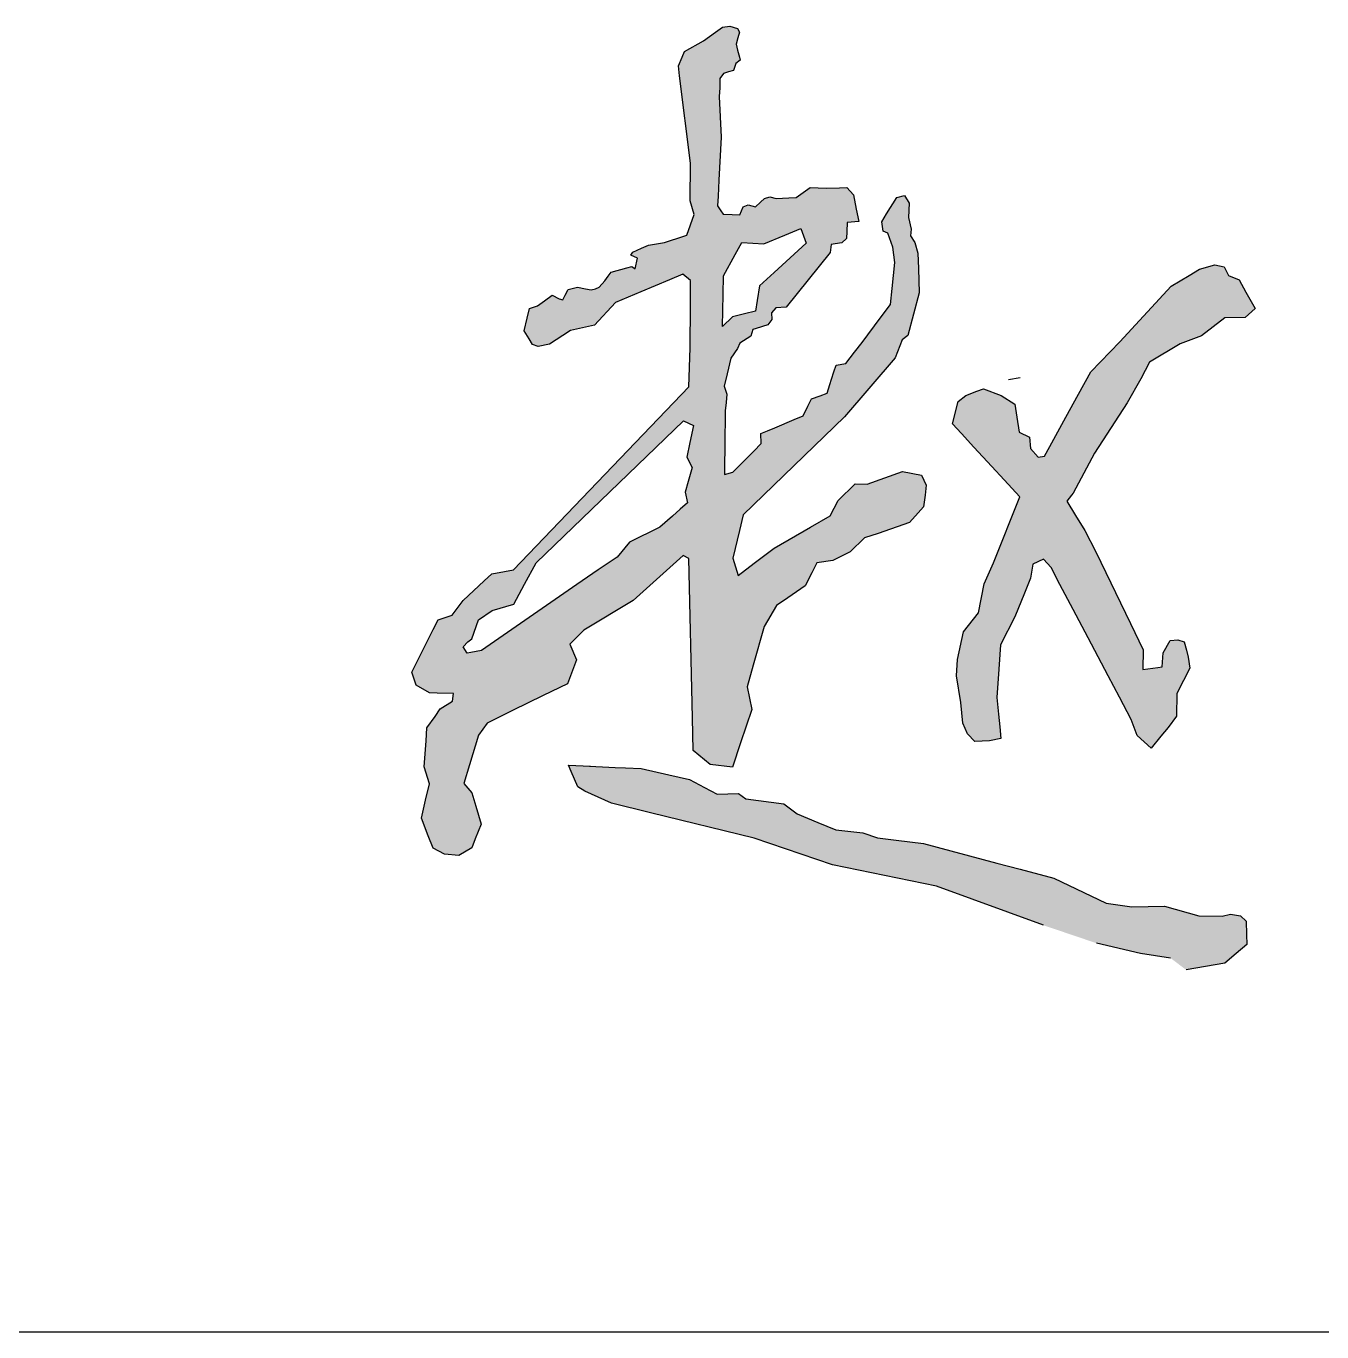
# Model space of a CAD drawing. Header units: inches. Extents: x -1293886 to -986005, y -15154 to 203628.
# Drawn here: x -1215031 to -1214460, y 88627 to 89203 of the extents above; entities that cross this region are included whole.
import ezdxf

# ---------------------------------------------------------------- set-up
doc = ezdxf.new("R2010")
doc.units = ezdxf.units.IN
doc.header["$LTSCALE"] = 100
doc.header["$MEASUREMENT"] = 0
doc.layers.get('0').update_dxf_attribs({"color": 252})
doc.layers.add('TK', color=142, linetype='Continuous')

# ---------------------------------------------------------------- blocks, each defined once
blk = doc.blocks.new('A$C05385F37')
at = {"layer": 'TK'}
blk.add_line((-8000, -29800), (-1000, -29800), dxfattribs=at)

msp = doc.modelspace()

# ---------------------------------------------------------------- hatches: boundary and pattern name
h = msp.add_hatch(color=1)
h.dxf.hatch_style = 1
h.paths.add_polyline_path([(-1214330.74, 88829.83), (-1214330.98, 88834.38), (-1214326.27, 88837.85), (-1214320.72, 88838.54), (-1214318.77, 88837.3), (-1214318.91, 88831.47), (-1214319.08, 88824.57), (-1214317.8, 88817.2), (-1214316.64, 88810.48), (-1214317.39, 88803.89), (-1214318.08, 88797.79), (-1214320.3, 88795.29), (-1214321.69, 88800.56), (-1214324.74, 88804.72), (-1214327.68, 88808.72), (-1214328.62, 88815.25), (-1214329.81, 88823.42)], flags=16)
h.paths.add_polyline_path([(-1214367.88, 88857.56), (-1214370.87, 88860.86), (-1214364.58, 88869.66), (-1214358.13, 88875.01), (-1214352.78, 88876.58), (-1214349.16, 88870.76), (-1214346.96, 88861.64), (-1214349.95, 88858.34), (-1214356.55, 88855.51), (-1214363.01, 88854.25)], flags=16)
h.paths.add_polyline_path([(-1214263.52, 88965.35), (-1214259.48, 88973.14), (-1214251.44, 88984.61), (-1214247.54, 88997.7), (-1214239.5, 89007.56), (-1214231.46, 89029.37), (-1214224.14, 89049.23), (-1214225.03, 89057.37), (-1214226.14, 89067.47), (-1214227.1, 89076.21), (-1214222.74, 89083.3), (-1214216.08, 89087.43), (-1214205.74, 89085.6), (-1214200.69, 89081.47), (-1214197.25, 89075.5), (-1214199.31, 89066.55), (-1214203.68, 89062.65), (-1214202.53, 89055.76), (-1214206.2, 89045.43), (-1214209.29, 89036.75), (-1214212.63, 89026.61), (-1214248.87, 88949.38), (-1214257.14, 88947.06), (-1214260.4, 88948.47), (-1214263.94, 88950.01), (-1214264.66, 88955), (-1214265.1, 88958.04), (-1214265.52, 88960.95)])
h.paths.add_polyline_path([(-1214344.81, 88894.65), (-1214344.02, 88892.4), (-1214342.3, 88887.52), (-1214340.96, 88883.73), (-1214335.41, 88875.06), (-1214335.81, 88869.5), (-1214333.55, 88865), (-1214332.57, 88863.04), (-1214327.46, 88862.88), (-1214324.96, 88862.8), (-1214323.88, 88865.39), (-1214324.41, 88867.78), (-1214325.18, 88871.21), (-1214327.2, 88874.53), (-1214330.07, 88884.26), (-1214329.01, 88891.18), (-1214328.35, 88895.47), (-1214326.34, 88899.71), (-1214324.87, 88902.81), (-1214328.74, 88906.63), (-1214340.2, 88905.3), (-1214346.57, 88904.56), (-1214352.83, 88903.83), (-1214355.15, 88898.62), (-1214349.32, 88898.22), (-1214346.6, 88898.04)], flags=16)
h.paths.add_polyline_path([(-1214379.56, 89015.48), (-1214377.06, 89013.62), (-1214369.91, 89015.78), (-1214362.75, 89013.4), (-1214360.15, 89008.2), (-1214361.89, 88999.98), (-1214363.55, 88992.06), (-1214366.87, 88987.42), (-1214366.65, 88981.79), (-1214366.49, 88977.47), (-1214366.4, 88975.03), (-1214355.39, 88989.15), (-1214348.24, 88990.45), (-1214343.47, 88991.96), (-1214337.62, 89000.63), (-1214328.74, 89007.77), (-1214324.62, 89021.85), (-1214318.77, 89032.02), (-1214309.88, 89036.79), (-1214302.3, 89035.06), (-1214297.1, 89030.29), (-1214299.48, 89022.93), (-1214302.52, 89014.7), (-1214305.52, 89006.55), (-1214319.64, 88988.72), (-1214341.56, 88966.14), (-1214340.61, 88963.28), (-1214289.03, 88978.93), (-1214284.64, 88976.83), (-1214282.35, 88972.83), (-1214280.14, 88968.96), (-1214285.02, 88964.62), (-1214290.14, 88960.06), (-1214359.61, 88915.02), (-1214357.49, 88912.27), (-1214352.2, 88911.64), (-1214348.38, 88911.18), (-1214345.63, 88918.62), (-1214338.64, 88919.47), (-1214330.14, 88920.5), (-1214324.74, 88921.15), (-1214321.28, 88918.83), (-1214316.5, 88915.63), (-1214311.75, 88914.6), (-1214308.11, 88913.81), (-1214304.76, 88918.2), (-1214302.78, 88920.79), (-1214300.52, 88922.86), (-1214293.05, 88929.69), (-1214285.06, 88933.23), (-1214280.52, 88935.24), (-1214276.17, 88935.34), (-1214273.84, 88931.96), (-1214274.9, 88923.28), (-1214275.42, 88918.98), (-1214275.89, 88915.18), (-1214287.55, 88911.99), (-1214292.61, 88910.61), (-1214295.53, 88906.59), (-1214296.65, 88905.06), (-1214299.84, 88900.66), (-1214304.22, 88899.79), (-1214308.92, 88896.27), (-1214308.21, 88888.06), (-1214303.05, 88866.94), (-1214297.88, 88864.12), (-1214293.92, 88861.96), (-1214286.37, 88860.84), (-1214277.77, 88860.52), (-1214270.29, 88863.02), (-1214261.89, 88865.82), (-1214256.04, 88867.77), (-1214254.68, 88871.96), (-1214254.68, 88879.99), (-1214254.68, 88885.27), (-1214251.7, 88888.02), (-1214241.83, 88887.79), (-1214233.11, 88887.59), (-1214228.75, 88887.79), (-1214225.3, 88884.81), (-1214219.34, 88883.66), (-1214216.81, 88888.48), (-1214215.27, 88891.42), (-1214206.94, 88892.61), (-1214203.73, 88889.62), (-1214206.26, 88885.04), (-1214208.35, 88881.23), (-1214209.88, 88878.46), (-1214207.17, 88876.09), (-1214204.8, 88875.19), (-1214198.79, 88885.21), (-1214169, 88922.11), (-1214168.64, 88926.74), (-1214170.78, 88929.77), (-1214171.44, 88930.7), (-1214175.96, 88928.52), (-1214238.52, 88898.45), (-1214245.69, 88899.83), (-1214246.41, 88904.1), (-1214248.73, 88906.24), (-1214248.9, 88910.7), (-1214246.76, 88916.4), (-1214244.92, 88921.33), (-1214240.34, 88926.21), (-1214227.58, 88939.41), (-1214181.47, 88963.67), (-1214177.84, 88965.58), (-1214176.14, 88979.81), (-1214180.39, 88987.07), (-1214183.7, 88992.74), (-1214187.65, 89016.02), (-1214186.44, 89019.81), (-1214184.58, 89025.64), (-1214190.06, 89029.11), (-1214194.89, 89029.11), (-1214196.78, 89032.55), (-1214190.32, 89039.02), (-1214189.36, 89047.42), (-1214185.16, 89059.26), (-1214176.37, 89061.36), (-1214170.83, 89056.59), (-1214165.7, 89052.18), (-1214171.02, 89017.25), (-1214169.11, 89007.7), (-1214166.81, 88996.24), (-1214165.09, 88988.61), (-1214163.2, 88980.19), (-1214154.77, 88981.16), (-1214146.94, 88988.22), (-1214121.63, 89006.03), (-1214113.22, 89005.31), (-1214109.61, 89001.47), (-1214108.65, 88992.1), (-1214108.25, 88988.19), (-1214118.02, 88983.94), (-1214119.22, 88975.77), (-1214153.83, 88958.5), (-1214167.05, 88958.95), (-1214173.13, 88959.15), (-1214180.41, 88955.39), (-1214222.4, 88927.78), (-1214223.43, 88921.32), (-1214219.68, 88922.09), (-1214156.52, 88950.68), (-1214150.83, 88949), (-1214146.81, 88945.76), (-1214146.42, 88941.88), (-1214145.26, 88936.45), (-1214146.17, 88931.54), (-1214188.01, 88869.94), (-1214186.5, 88867.73), (-1214184.81, 88865.26), (-1214107.34, 88841.56), (-1214083.93, 88834.4), (-1214071.25, 88833.62), (-1214058.51, 88832.84), (-1214037.89, 88825.23), (-1213973.03, 88813.82), (-1213966.34, 88812.65), (-1213962.22, 88809.02), (-1213959.88, 88806.96), (-1213951.82, 88809.42), (-1213945.28, 88811.42), (-1213939.41, 88809.22), (-1213935.21, 88805.03), (-1213927.76, 88798.01), (-1213927.51, 88792.48), (-1213927.36, 88789.3), (-1213932.54, 88784.43), (-1213940.34, 88780.91), (-1213949.65, 88784.43), (-1213957.15, 88787.27), (-1213974.66, 88793.89), (-1213987.4, 88793.99), (-1213999.73, 88797.51), (-1214009.14, 88800.19), (-1214021.37, 88803.69), (-1214028.91, 88805.84), (-1214037.82, 88808.38), (-1214074.72, 88814.61), (-1214099.38, 88822.66), (-1214159.27, 88838.75), (-1214204.06, 88853.59), (-1214212.37, 88848.31), (-1214233.26, 88824.16), (-1214240.07, 88816.29), (-1214246.44, 88808.93), (-1214252.87, 88801.5), (-1214258.7, 88794.75), (-1214264.46, 88797.26), (-1214269.91, 88799.63), (-1214271.25, 88804.8), (-1214272.74, 88810.54), (-1214274.24, 88816.33), (-1214275.7, 88822), (-1214276.29, 88827.18), (-1214272.26, 88830.45), (-1214265.21, 88831.21), (-1214264.71, 88826.18), (-1214264.11, 88820.15), (-1214263.53, 88814.42), (-1214257.16, 88815.36), (-1214249.86, 88819.14), (-1214248.35, 88826.43), (-1214241.81, 88832.72), (-1214230.56, 88843.53), (-1214221.68, 88858.37), (-1214223.44, 88865.16), (-1214227.22, 88866.41), (-1214233.1, 88868.38), (-1214238.54, 88865.41), (-1214247.6, 88860.46), (-1214263.66, 88847.83), (-1214278.3, 88845.66), (-1214287.66, 88844.27), (-1214295.31, 88845.26), (-1214299.94, 88845.86), (-1214302.61, 88846.21), (-1214302.63, 88840.12), (-1214302.67, 88829.44), (-1214303.42, 88783.58), (-1214304.16, 88775.27), (-1214309.17, 88772.1), (-1214313.45, 88768.55), (-1214322.98, 88767.21), (-1214331.41, 88788.14), (-1214333.87, 88801.82), (-1214338.33, 88816.1), (-1214342.63, 88824.86), (-1214352.01, 88821.79), (-1214362, 88816.26), (-1214398.91, 88791.51), (-1214406.69, 88790.05), (-1214417.87, 88787.95), (-1214423.97, 88786.81), (-1214423.47, 88795.39), (-1214423.96, 88807.79), (-1214419.1, 88816.05), (-1214409.13, 88816.29), (-1214404.51, 88816.4), (-1214403.05, 88810.95), (-1214398.18, 88809.25), (-1214391.62, 88815.08), (-1214345.42, 88843.27), (-1214346.39, 88846.67), (-1214352.47, 88845.21), (-1214378, 88836.22), (-1214385.78, 88838.16), (-1214390.16, 88842.78), (-1214392.41, 88845.16), (-1214392.59, 88849.58), (-1214389.67, 88852.74), (-1214388.61, 88868.07), (-1214384.4, 88870.47), (-1214379.89, 88874.22), (-1214375.83, 88879.78), (-1214373.43, 88889.09), (-1214355.15, 88898.62), (-1214364.72, 88898.11), (-1214377.07, 88897.45), (-1214379.52, 88897.32), (-1214384.98, 88891.98), (-1214396.44, 88880.77), (-1214404.7, 88878.93), (-1214416.69, 88867.74), (-1214437.75, 88854.69), (-1214440.9, 88852.74), (-1214443.61, 88858.69), (-1214447.9, 88868.1), (-1214442.55, 88872.81), (-1214440.5, 88874.61), (-1214430.29, 88878.13), (-1214325.27, 88951.65), (-1214435.33, 88910.74), (-1214441.2, 88913.56), (-1214443.32, 88918.73), (-1214442.14, 88923.42), (-1214438.15, 88926.71), (-1214432.67, 88931.22), (-1214417, 88938.69), (-1214374.71, 88955.83), (-1214373.53, 88959.59), (-1214379.41, 88959.12), (-1214382.66, 88958.86), (-1214386.06, 88966.27), (-1214390.84, 88976.66), (-1214389.78, 88993.2), (-1214389.09, 89003.96), (-1214388.62, 89011.39), (-1214387.46, 89015.48)])
h.paths.add_polyline_path([(-1214424.99, 89045.8), (-1214417.92, 89052.52), (-1214398.34, 89060.65), (-1214380.02, 89063.45), (-1214365.91, 89067.54), (-1214334.75, 89067.52), (-1214313.13, 89071.08), (-1214301.74, 89072.95), (-1214289.47, 89067.52), (-1214288.96, 89061.16), (-1214291.76, 89053.79), (-1214294.11, 89047.61), (-1214315.67, 89046.16), (-1214327.42, 89045.38), (-1214339.83, 89047.94), (-1214351.79, 89046.16), (-1214366.93, 89043.91), (-1214384.19, 89037.8), (-1214406.48, 89035.23), (-1214418.94, 89036.51), (-1214422.25, 89041.59)])
h.paths.add_polyline_path([(-1214326.6, 89152.77), (-1214323.46, 89158.06), (-1214323.4, 89158.07), (-1214307.49, 89159.21), (-1214293.55, 89136.13), (-1214292.96, 89122.06), (-1214292.76, 89117.21), (-1214294.43, 89115.31), (-1214295.46, 89110.33), (-1214297.51, 89102.7), (-1214302.94, 89098.6), (-1214309.1, 89089.65), (-1214325.09, 89078.66), (-1214339.18, 89074.41), (-1214365.91, 89067.54), (-1214372.15, 89068.55), (-1214373.6, 89072.32), (-1214369.1, 89073.04), (-1214361.83, 89074.22), (-1214353.29, 89080.73), (-1214348.11, 89084.68), (-1214336.9, 89088.7), (-1214330.23, 89094.35), (-1214322.4, 89103.34), (-1214316.19, 89110.47), (-1214315.15, 89123.2), (-1214316.89, 89127.4), (-1214323.56, 89132.91), (-1214328.14, 89136.69), (-1214330.38, 89142.91), (-1214329.36, 89148.13)])
h.paths.add_polyline_path([(-1214791.89, 88877.12), (-1214785.28, 88876.76), (-1214771.24, 88876.08), (-1214766.68, 88875.85), (-1214759.83, 88875.52), (-1214747.58, 88872.75), (-1214738.46, 88870.69), (-1214731.77, 88867.21), (-1214726.26, 88864.34), (-1214716.79, 88864.5), (-1214713.61, 88862.26), (-1214696.86, 88860.02), (-1214690.9, 88855.61), (-1214681.88, 88851.82), (-1214673.96, 88848.5), (-1214662, 88847.25), (-1214655.46, 88845.03), (-1214647.22, 88843.98), (-1214641.3, 88843.23), (-1214635.27, 88842.46), (-1214602.86, 88833.85), (-1214592.6, 88831.13), (-1214577.74, 88827.18), (-1214554.64, 88816.13), (-1214543.4, 88814.6), (-1214528.95, 88814.85), (-1214513.74, 88810.64), (-1214503.51, 88810.51), (-1214499.81, 88811.28), (-1214495.46, 88810.64), (-1214492.9, 88808.21), (-1214492.78, 88802.33), (-1214492.68, 88797.89), (-1214497.25, 88794.03), (-1214502.37, 88789.71), (-1214519.36, 88786.75), (-1214526.27, 88791.99), (-1214539.56, 88794.03), (-1214558.86, 88798.5), (-1214582.25, 88806.42), (-1214629.47, 88823.71), (-1214675.34, 88833.11), (-1214709.97, 88844.79), (-1214755.61, 88856.03), (-1214772.79, 88860.25), (-1214784.58, 88865.56), (-1214787.72, 88867.48), (-1214790.64, 88874.23)])
h.paths.add_polyline_path([(-1214611.67, 89041.95), (-1214608.76, 89043), (-1214600.92, 89040.1), (-1214594.93, 89036.25), (-1214594.07, 89030.48), (-1214593.11, 89023.98), (-1214588.51, 89021.71), (-1214588.08, 89016.79), (-1214584.65, 89012.94), (-1214581.87, 89013.37), (-1214579.52, 89017.65), (-1214572.42, 89030.54), (-1214566.81, 89040.74), (-1214561.43, 89050.51), (-1214548.7, 89063.84), (-1214525.92, 89088.33), (-1214517.99, 89093.08), (-1214513.5, 89095.78), (-1214506.75, 89097.71), (-1214502.65, 89096.92), (-1214500.67, 89093.08), (-1214496.04, 89091.1), (-1214493, 89085.68), (-1214488.95, 89078.48), (-1214493.39, 89074.45), (-1214502.39, 89074.32), (-1214512.57, 89066.39), (-1214521.96, 89062.95), (-1214535.51, 89054.88), (-1214539.43, 89047.43), (-1214545.35, 89036.88), (-1214559.75, 89014.73), (-1214569.24, 88997), (-1214569.9, 88996.16), (-1214572.02, 88993.45), (-1214568.15, 88987.22), (-1214564.06, 88980.62), (-1214559.16, 88971.14), (-1214543.86, 88939.5), (-1214538.3, 88927.99), (-1214538.42, 88919.3), (-1214531.84, 88920.17), (-1214529.94, 88920.42), (-1214529.48, 88926.56), (-1214526.5, 88932.02), (-1214523.02, 88932.39), (-1214520.23, 88931.46), (-1214519.3, 88927.74), (-1214518.52, 88924.63), (-1214517.8, 88919.91), (-1214520.6, 88914.45), (-1214523.54, 88908.72), (-1214523.69, 88898.63), (-1214527.33, 88893.73), (-1214530.55, 88889.81), (-1214534.82, 88884.61), (-1214541.05, 88890.09), (-1214543.57, 88897.23), (-1214548.76, 88907.03), (-1214553.77, 88916.51), (-1214562.64, 88933.28), (-1214569.2, 88945.68), (-1214575.03, 88956.69), (-1214578.87, 88964.28), (-1214582.37, 88967.92), (-1214586.99, 88965.68), (-1214587.97, 88959.52), (-1214590.64, 88952.94), (-1214594.88, 88942.45), (-1214601.28, 88930.12), (-1214601.98, 88919.35), (-1214602.82, 88906.89), (-1214602.12, 88899.61), (-1214601.57, 88893.92), (-1214601.08, 88888.84), (-1214606.18, 88887.85), (-1214612.63, 88887.43), (-1214615.85, 88890.93), (-1214617.95, 88895.55), (-1214618.79, 88904.65), (-1214620.61, 88916.41), (-1214620.19, 88923.68), (-1214617.53, 88935.86), (-1214610.94, 88944.26), (-1214608.42, 88957), (-1214604.36, 88966.24), (-1214592.71, 88995.36), (-1214599.62, 89002.86), (-1214605.06, 89008.75), (-1214613, 89017.37), (-1214618.44, 89023.28), (-1214622.4, 89027.58), (-1214619.97, 89037.41), (-1214616.61, 89040.17)])
h.paths.add_polyline_path([(-1214836.25, 88931.4), (-1214834.53, 88932.75), (-1214831.46, 88941.13), (-1214825.54, 88945.21), (-1214815.93, 88948.07), (-1214811.23, 88956.85), (-1214806.14, 88966.37), (-1214741.1, 89028.88), (-1214736.73, 89026.83), (-1214738.27, 89019.38), (-1214739.61, 89012.93), (-1214737.24, 89008.34), (-1214739.04, 89002.17), (-1214740.4, 88997.54), (-1214739.36, 88992.72), (-1214742.52, 88989.95), (-1214745.98, 88986.9), (-1214751.47, 88982.07), (-1214764.87, 88975.43), (-1214770.35, 88968.8), (-1214778.73, 88963.15), (-1214788.13, 88956.8), (-1214830.26, 88927.57), (-1214834.87, 88926.8), (-1214836.56, 88926.52), (-1214838.24, 88929.26)], flags=16)
h.paths.add_polyline_path([(-1214719.55, 89074.76), (-1214723.88, 89070.47), (-1214723.59, 89084.61), (-1214723.42, 89092.92), (-1214718.28, 89102.3), (-1214715.41, 89107.54), (-1214705.6, 89107.01), (-1214696.46, 89110.84), (-1214689.41, 89113.8), (-1214687.02, 89107.31), (-1214694.1, 89100.82), (-1214701.1, 89094.41), (-1214707.55, 89088.5), (-1214708.55, 89081.96), (-1214709.27, 89077.24), (-1214714.15, 89076.07)], flags=16)
h.paths.add_polyline_path([(-1214741.64, 89189.34), (-1214740.63, 89191.78), (-1214732.28, 89196.55), (-1214726.96, 89200.36), (-1214723.93, 89202.54), (-1214720.7, 89203.03), (-1214717.21, 89202), (-1214716.39, 89200.36), (-1214717.11, 89197.9), (-1214717.92, 89195.1), (-1214717.21, 89192.36), (-1214716.42, 89189.32), (-1214716.07, 89188), (-1214718.03, 89186.51), (-1214719.06, 89183.43), (-1214721.21, 89182.82), (-1214723.4, 89182.19), (-1214725.11, 89179.94), (-1214725.01, 89175.84), (-1214725.32, 89172.04), (-1214724.53, 89154.06), (-1214725.49, 89135.11), (-1214725.85, 89128.08), (-1214726.07, 89123.83), (-1214724.59, 89121.54), (-1214723.63, 89120.06), (-1214719.61, 89119.91), (-1214716.28, 89119.79), (-1214714.81, 89123.26), (-1214712.64, 89124.16), (-1214709.38, 89123.35), (-1214707.12, 89125.43), (-1214705.38, 89127.03), (-1214703.05, 89127.69), (-1214700.24, 89127.06), (-1214694.63, 89127.33), (-1214691.42, 89127.49), (-1214685.22, 89131.85), (-1214678.16, 89131.49), (-1214672.36, 89131.76), (-1214669.01, 89131.92), (-1214666.16, 89128.58), (-1214664.88, 89122.28), (-1214663.76, 89116.82), (-1214668.89, 89116.45), (-1214669.11, 89112.37), (-1214669.27, 89109.29), (-1214671.29, 89107.45), (-1214674.24, 89106.96), (-1214676, 89106.67), (-1214676.35, 89103.23), (-1214695.86, 89079.09), (-1214700.38, 89078.79), (-1214702.28, 89076.63), (-1214702.11, 89073.69), (-1214703.92, 89071.27), (-1214709.03, 89069.71), (-1214710.56, 89069.25), (-1214711.45, 89066.34), (-1214714.65, 89064.27), (-1214716.28, 89063.21), (-1214717.33, 89060.81), (-1214720.28, 89056.62), (-1214721.87, 89049.67), (-1214723.13, 89044.15), (-1214721.99, 89040.65), (-1214722.35, 89037), (-1214722.72, 89033.32), (-1214722.87, 89017.8), (-1214722.96, 89008.75), (-1214722.99, 89005.23), (-1214719.34, 89006.3), (-1214715.05, 89010.6), (-1214710.06, 89015.58), (-1214706.77, 89018.87), (-1214706.92, 89023.32), (-1214704.01, 89024.54), (-1214700.77, 89025.9), (-1214692.3, 89029.47), (-1214688.26, 89031.17), (-1214686.22, 89035.42), (-1214684.68, 89038.62), (-1214680.85, 89040.02), (-1214677.77, 89041.15), (-1214676.55, 89044.93), (-1214675.78, 89047.33), (-1214674.75, 89050.52), (-1214673.8, 89053.5), (-1214669.5, 89054.28), (-1214665.66, 89059.18), (-1214662.26, 89063.54), (-1214654.31, 89074.18), (-1214649.82, 89080.19), (-1214649.04, 89087.37), (-1214648.43, 89093.06), (-1214647.81, 89098.81), (-1214648.79, 89105.49), (-1214651.03, 89111.75), (-1214653.02, 89112.58), (-1214653.68, 89116.7), (-1214651.61, 89120.25), (-1214646.99, 89127.43), (-1214643.68, 89128.26), (-1214641.62, 89124.96), (-1214641.78, 89118.6), (-1214640.63, 89113.4), (-1214640.96, 89110.51), (-1214639.06, 89107.54), (-1214637.73, 89102.92), (-1214637.49, 89096.15), (-1214637.09, 89085.34), (-1214642.19, 89066.57), (-1214644.64, 89064.71), (-1214647.67, 89056.68), (-1214670.05, 89030.74), (-1214714.82, 88987.4), (-1214716.46, 88980.61), (-1214719.41, 88968.39), (-1214716.93, 88960.7), (-1214709.9, 88966.09), (-1214701.08, 88972.84), (-1214685.05, 88982.02), (-1214676.42, 88986.96), (-1214672.86, 88993.73), (-1214665.32, 89001.12), (-1214660.02, 89001.01), (-1214644.47, 89006.65), (-1214636.07, 89005.03), (-1214633.99, 89000.54), (-1214634.57, 88996.17), (-1214635.26, 88990.95), (-1214637.56, 88988.34), (-1214641.36, 88984.06), (-1214655.27, 88979.31), (-1214661.27, 88977.26), (-1214667.53, 88971.14), (-1214675.29, 88967.26), (-1214682.24, 88966.24), (-1214684.49, 88961.95), (-1214687.48, 88956.23), (-1214695.11, 88950.93), (-1214700.09, 88947.46), (-1214705.53, 88938.27), (-1214710.37, 88921.14), (-1214713.08, 88911.55), (-1214711.02, 88901.54), (-1214715.93, 88886.85), (-1214719.49, 88876.16), (-1214729.33, 88877.37), (-1214736.84, 88883.58), (-1214737.17, 88897.95), (-1214738.77, 88968.16), (-1214741.26, 88969.55), (-1214751.54, 88960.24), (-1214763.26, 88949.62), (-1214785.1, 88936.65), (-1214791.2, 88930.36), (-1214788.26, 88923.57), (-1214792.33, 88912.93), (-1214802.98, 88907.73), (-1214816.46, 88901.13), (-1214827.74, 88895.62), (-1214831.52, 88890.3), (-1214835.49, 88877.27), (-1214838.02, 88869), (-1214834.51, 88864.84), (-1214832.73, 88858.93), (-1214830.36, 88851.03), (-1214832.93, 88844.52), (-1214834.47, 88840.6), (-1214840.23, 88837.22), (-1214846.55, 88837.82), (-1214851.48, 88840.38), (-1214853.66, 88845.9), (-1214856.7, 88853.65), (-1214854.84, 88861.69), (-1214853.2, 88868.79), (-1214855.43, 88876.29), (-1214854.64, 88887.73), (-1214854.24, 88893.53), (-1214850.7, 88898.58), (-1214848.36, 88901.9), (-1214843, 88905.29), (-1214842.6, 88908.64), (-1214849.71, 88908.84), (-1214853.11, 88908.93), (-1214858.99, 88912.39), (-1214860.96, 88918.11), (-1214851.48, 88936.85), (-1214849.33, 88941.11), (-1214843.19, 88943.17), (-1214838.26, 88949.68), (-1214828.98, 88958.36), (-1214825.68, 88961.44), (-1214820.1, 88962.5), (-1214816.08, 88963.26), (-1214738.74, 89043.95), (-1214738.11, 89061.12), (-1214738.06, 89079.76), (-1214738.03, 89090.88), (-1214741.46, 89093.65), (-1214747.32, 89091.18), (-1214759.98, 89085.85), (-1214771.14, 89081.16), (-1214780.36, 89071.13), (-1214790.89, 89068.8), (-1214794.29, 89066.57), (-1214800.16, 89062.72), (-1214805.24, 89061.68), (-1214807.69, 89062.64), (-1214809.18, 89065.08), (-1214811.36, 89068.67), (-1214810.03, 89074.22), (-1214809, 89078.47), (-1214805.45, 89079.64), (-1214802.48, 89081.87), (-1214799.09, 89084.41), (-1214795.89, 89082.72), (-1214794.29, 89082.29), (-1214793.23, 89084.42), (-1214792.04, 89086.8), (-1214787.81, 89087.82), (-1214784.3, 89087.18), (-1214781.81, 89086.73), (-1214779.94, 89087.18), (-1214778.24, 89087.93), (-1214775.79, 89090.69), (-1214774.3, 89092.71), (-1214772.96, 89094.53), (-1214766.12, 89096.43), (-1214763.86, 89097.05), (-1214762.4, 89096), (-1214761.44, 89100.68), (-1214764.31, 89101.95), (-1214763.46, 89103.33), (-1214759.63, 89105.03), (-1214756.52, 89106.41), (-1214749.42, 89107.58), (-1214741.02, 89110.34), (-1214739.68, 89110.78), (-1214738.03, 89115.35), (-1214736.35, 89119.97), (-1214738.2, 89125.94), (-1214738.03, 89142.58), (-1214742.82, 89181.05), (-1214743.37, 89185.44)])
edge = h.paths.add_edge_path(flags=17)
edge.add_line((-1214785.28, 88876.76), (-1214782.1, 88876.61))

# ---------------------------------------------------------------- linework, layer by layer
at = {"color": 1}
for p, q in [((-1214732.28, 89196.55), (-1214726.96, 89200.36)), ((-1214726.96, 89200.36), (-1214723.93, 89202.54)), ((-1214723.93, 89202.54), (-1214720.7, 89203.03)), ((-1214720.7, 89203.03), (-1214717.21, 89202)), ((-1214717.21, 89202), (-1214716.39, 89200.36)), ((-1214716.39, 89200.36), (-1214717.11, 89197.9)), ((-1214740.63, 89191.78), (-1214732.28, 89196.55)), ((-1214717.11, 89197.9), (-1214717.92, 89195.1)), ((-1214717.92, 89195.1), (-1214717.21, 89192.36)), ((-1214743.37, 89185.44), (-1214741.64, 89189.34)), ((-1214741.64, 89189.34), (-1214740.63, 89191.78)), ((-1214717.21, 89192.36), (-1214716.42, 89189.32)), ((-1214716.42, 89189.32), (-1214716.07, 89188)), ((-1214742.82, 89181.05), (-1214743.37, 89185.44)), ((-1214721.21, 89182.82), (-1214723.4, 89182.19)), ((-1214719.06, 89183.43), (-1214721.21, 89182.82)), ((-1214718.03, 89186.51), (-1214719.06, 89183.43)), ((-1214716.07, 89188), (-1214718.03, 89186.51)), ((-1214738.03, 89142.58), (-1214742.82, 89181.05)), ((-1214723.4, 89182.19), (-1214725.11, 89179.94)), ((-1214725.11, 89179.94), (-1214725.01, 89175.84)), ((-1214725.01, 89175.84), (-1214725.32, 89172.04)), ((-1214725.32, 89172.04), (-1214724.53, 89154.06)), ((-1214724.53, 89154.06), (-1214725.49, 89135.11)), ((-1214738.2, 89125.94), (-1214738.03, 89142.58)), ((-1214725.49, 89135.11), (-1214725.85, 89128.08)), ((-1214691.42, 89127.49), (-1214685.22, 89131.85)), ((-1214685.22, 89131.85), (-1214678.16, 89131.49)), ((-1214678.16, 89131.49), (-1214672.36, 89131.76)), ((-1214672.36, 89131.76), (-1214669.01, 89131.92)), ((-1214669.01, 89131.92), (-1214666.16, 89128.58)), ((-1214736.35, 89119.97), (-1214738.2, 89125.94)), ((-1214725.85, 89128.08), (-1214726.07, 89123.83)), ((-1214709.38, 89123.35), (-1214707.12, 89125.43)), ((-1214707.12, 89125.43), (-1214705.38, 89127.03)), ((-1214705.38, 89127.03), (-1214703.05, 89127.69)), ((-1214703.05, 89127.69), (-1214700.24, 89127.06)), ((-1214700.24, 89127.06), (-1214694.63, 89127.33)), ((-1214694.63, 89127.33), (-1214691.42, 89127.49)), ((-1214666.16, 89128.58), (-1214664.88, 89122.28)), ((-1214651.61, 89120.25), (-1214646.99, 89127.43)), ((-1214646.99, 89127.43), (-1214643.68, 89128.26)), ((-1214643.68, 89128.26), (-1214641.62, 89124.96)), ((-1214641.62, 89124.96), (-1214641.78, 89118.6)), ((-1214738.03, 89115.35), (-1214736.35, 89119.97)), ((-1214726.07, 89123.83), (-1214724.59, 89121.54)), ((-1214724.59, 89121.54), (-1214723.63, 89120.06)), ((-1214723.63, 89120.06), (-1214719.61, 89119.91)), ((-1214719.61, 89119.91), (-1214716.28, 89119.79)), ((-1214716.28, 89119.79), (-1214714.81, 89123.26)), ((-1214714.81, 89123.26), (-1214712.64, 89124.16)), ((-1214712.64, 89124.16), (-1214709.38, 89123.35)), ((-1214664.88, 89122.28), (-1214663.76, 89116.82)), ((-1214653.68, 89116.7), (-1214651.61, 89120.25)), ((-1214739.68, 89110.78), (-1214738.03, 89115.35)), ((-1214696.46, 89110.84), (-1214689.41, 89113.8)), ((-1214689.41, 89113.8), (-1214687.02, 89107.31)), ((-1214668.89, 89116.45), (-1214669.11, 89112.37)), ((-1214663.76, 89116.82), (-1214668.89, 89116.45)), ((-1214653.02, 89112.58), (-1214653.68, 89116.7)), ((-1214641.78, 89118.6), (-1214640.63, 89113.4)), ((-1214640.63, 89113.4), (-1214640.96, 89110.51)), ((-1214749.42, 89107.58), (-1214741.02, 89110.34)), ((-1214741.02, 89110.34), (-1214739.68, 89110.78)), ((-1214705.6, 89107.01), (-1214696.46, 89110.84)), ((-1214669.27, 89109.29), (-1214671.29, 89107.45)), ((-1214669.11, 89112.37), (-1214669.27, 89109.29)), ((-1214651.03, 89111.75), (-1214653.02, 89112.58)), ((-1214648.79, 89105.49), (-1214651.03, 89111.75)), ((-1214640.96, 89110.51), (-1214639.06, 89107.54)), ((-1214764.31, 89101.95), (-1214763.46, 89103.33)), ((-1214761.44, 89100.68), (-1214764.31, 89101.95)), ((-1214763.46, 89103.33), (-1214759.63, 89105.03)), ((-1214759.63, 89105.03), (-1214756.52, 89106.41)), ((-1214756.52, 89106.41), (-1214749.42, 89107.58)), ((-1214723.42, 89092.92), (-1214718.28, 89102.3)), ((-1214718.28, 89102.3), (-1214715.41, 89107.54)), ((-1214715.41, 89107.54), (-1214705.6, 89107.01)), ((-1214676.35, 89103.23), (-1214695.86, 89079.09)), ((-1214687.02, 89107.31), (-1214694.1, 89100.82)), ((-1214676, 89106.67), (-1214676.35, 89103.23)), ((-1214674.24, 89106.96), (-1214676, 89106.67)), ((-1214671.29, 89107.45), (-1214674.24, 89106.96)), ((-1214647.81, 89098.81), (-1214648.79, 89105.49)), ((-1214639.06, 89107.54), (-1214637.73, 89102.92)), ((-1214637.73, 89102.92), (-1214637.49, 89096.15)), ((-1214772.96, 89094.53), (-1214766.12, 89096.43)), ((-1214766.12, 89096.43), (-1214763.86, 89097.05)), ((-1214763.86, 89097.05), (-1214762.4, 89096)), ((-1214762.4, 89096), (-1214761.44, 89100.68)), ((-1214694.1, 89100.82), (-1214701.1, 89094.41)), ((-1214648.43, 89093.06), (-1214647.81, 89098.81)), ((-1214637.49, 89096.15), (-1214637.09, 89085.34)), ((-1214513.5, 89095.78), (-1214506.75, 89097.71)), ((-1214506.75, 89097.71), (-1214502.65, 89096.92)), ((-1214502.65, 89096.92), (-1214500.67, 89093.08)), ((-1214778.24, 89087.93), (-1214775.79, 89090.69)), ((-1214775.79, 89090.69), (-1214774.3, 89092.71)), ((-1214774.3, 89092.71), (-1214772.96, 89094.53)), ((-1214762.4, 89096), (-1214762.4, 89096)), ((-1214747.32, 89091.18), (-1214759.98, 89085.85)), ((-1214741.46, 89093.65), (-1214747.32, 89091.18)), ((-1214738.03, 89090.88), (-1214741.46, 89093.65)), ((-1214738.06, 89079.76), (-1214738.03, 89090.88)), ((-1214723.59, 89084.61), (-1214723.42, 89092.92)), ((-1214701.1, 89094.41), (-1214707.55, 89088.5)), ((-1214649.04, 89087.37), (-1214648.43, 89093.06)), ((-1214525.92, 89088.33), (-1214517.99, 89093.08)), ((-1214517.99, 89093.08), (-1214513.5, 89095.78)), ((-1214500.67, 89093.08), (-1214496.04, 89091.1)), ((-1214496.04, 89091.1), (-1214493, 89085.68)), ((-1214793.23, 89084.42), (-1214792.04, 89086.8)), ((-1214792.04, 89086.8), (-1214787.81, 89087.82)), ((-1214787.81, 89087.82), (-1214784.3, 89087.18)), ((-1214784.3, 89087.18), (-1214781.81, 89086.73)), ((-1214781.81, 89086.73), (-1214779.94, 89087.18)), ((-1214779.94, 89087.18), (-1214778.24, 89087.93)), ((-1214778.24, 89087.93), (-1214778.24, 89087.93)), ((-1214759.98, 89085.85), (-1214771.14, 89081.16)), ((-1214723.88, 89070.47), (-1214723.59, 89084.61)), ((-1214707.55, 89088.5), (-1214708.55, 89081.96)), ((-1214649.82, 89080.19), (-1214649.04, 89087.37)), ((-1214637.09, 89085.34), (-1214642.19, 89066.57)), ((-1214548.7, 89063.84), (-1214525.92, 89088.33)), ((-1214493, 89085.68), (-1214488.95, 89078.48)), ((-1214809, 89078.47), (-1214805.45, 89079.64)), ((-1214805.45, 89079.64), (-1214802.48, 89081.87)), ((-1214802.48, 89081.87), (-1214799.09, 89084.41)), ((-1214799.09, 89084.41), (-1214795.89, 89082.72)), ((-1214795.89, 89082.72), (-1214794.29, 89082.29)), ((-1214794.29, 89082.29), (-1214793.23, 89084.42)), ((-1214771.14, 89081.16), (-1214780.36, 89071.13)), ((-1214738.11, 89061.12), (-1214738.06, 89079.76)), ((-1214708.55, 89081.96), (-1214709.27, 89077.24)), ((-1214695.86, 89079.09), (-1214700.38, 89078.79)), ((-1214654.31, 89074.18), (-1214649.82, 89080.19)), ((-1214811.36, 89068.67), (-1214810.03, 89074.22)), ((-1214810.03, 89074.22), (-1214809, 89078.47)), ((-1214719.55, 89074.76), (-1214723.88, 89070.47)), ((-1214714.15, 89076.07), (-1214719.55, 89074.76)), ((-1214709.27, 89077.24), (-1214714.15, 89076.07)), ((-1214702.11, 89073.69), (-1214703.92, 89071.27)), ((-1214700.38, 89078.79), (-1214702.28, 89076.63)), ((-1214702.28, 89076.63), (-1214702.11, 89073.69)), ((-1214662.26, 89063.54), (-1214654.31, 89074.18)), ((-1214502.39, 89074.32), (-1214512.57, 89066.39)), ((-1214493.39, 89074.45), (-1214502.39, 89074.32)), ((-1214488.95, 89078.48), (-1214493.39, 89074.45)), ((-1214809.18, 89065.08), (-1214811.36, 89068.67)), ((-1214790.89, 89068.8), (-1214794.29, 89066.57)), ((-1214780.36, 89071.13), (-1214790.89, 89068.8)), ((-1214710.56, 89069.25), (-1214711.45, 89066.34)), ((-1214709.03, 89069.71), (-1214710.56, 89069.25)), ((-1214703.92, 89071.27), (-1214709.03, 89069.71)), ((-1214807.69, 89062.64), (-1214809.18, 89065.08)), ((-1214805.24, 89061.68), (-1214807.69, 89062.64)), ((-1214800.16, 89062.72), (-1214805.24, 89061.68)), ((-1214794.29, 89066.57), (-1214800.16, 89062.72)), ((-1214716.28, 89063.21), (-1214717.33, 89060.81)), ((-1214714.65, 89064.27), (-1214716.28, 89063.21)), ((-1214711.45, 89066.34), (-1214714.65, 89064.27)), ((-1214665.66, 89059.18), (-1214662.26, 89063.54)), ((-1214644.64, 89064.71), (-1214647.67, 89056.68)), ((-1214642.19, 89066.57), (-1214644.64, 89064.71)), ((-1214561.43, 89050.51), (-1214548.7, 89063.84)), ((-1214521.96, 89062.95), (-1214535.51, 89054.88)), ((-1214512.57, 89066.39), (-1214521.96, 89062.95)), ((-1214738.74, 89043.95), (-1214738.11, 89061.12)), ((-1214720.28, 89056.62), (-1214721.87, 89049.67)), ((-1214717.33, 89060.81), (-1214720.28, 89056.62)), ((-1214647.67, 89056.68), (-1214670.05, 89030.74)), ((-1214669.5, 89054.28), (-1214665.66, 89059.18)), ((-1214675.78, 89047.33), (-1214674.75, 89050.52)), ((-1214674.75, 89050.52), (-1214673.8, 89053.5)), ((-1214673.8, 89053.5), (-1214669.5, 89054.28)), ((-1214566.81, 89040.74), (-1214561.43, 89050.51)), ((-1214535.51, 89054.88), (-1214539.43, 89047.43)), ((-1214721.87, 89049.67), (-1214723.13, 89044.15)), ((-1214677.77, 89041.15), (-1214676.55, 89044.93)), ((-1214676.55, 89044.93), (-1214675.78, 89047.33)), ((-1214592.66, 89047.95), (-1214597.75, 89046.96)), ((-1214539.43, 89047.43), (-1214545.35, 89036.88)), ((-1214816.08, 88963.26), (-1214738.74, 89043.95)), ((-1214723.13, 89044.15), (-1214721.99, 89040.65)), ((-1214721.99, 89040.65), (-1214722.35, 89037)), ((-1214686.22, 89035.42), (-1214684.68, 89038.62)), ((-1214684.68, 89038.62), (-1214680.85, 89040.02)), ((-1214680.85, 89040.02), (-1214677.77, 89041.15)), ((-1214619.97, 89037.41), (-1214616.61, 89040.17)), ((-1214616.61, 89040.17), (-1214611.67, 89041.95)), ((-1214611.67, 89041.95), (-1214608.76, 89043)), ((-1214608.76, 89043), (-1214608.76, 89043)), ((-1214608.76, 89043), (-1214600.92, 89040.1)), ((-1214600.92, 89040.1), (-1214594.93, 89036.25)), ((-1214572.42, 89030.54), (-1214566.81, 89040.74)), ((-1214722.72, 89033.32), (-1214722.87, 89017.8)), ((-1214722.35, 89037), (-1214722.72, 89033.32)), ((-1214688.26, 89031.17), (-1214686.22, 89035.42)), ((-1214622.4, 89027.58), (-1214619.97, 89037.41)), ((-1214594.93, 89036.25), (-1214594.07, 89030.48)), ((-1214545.35, 89036.88), (-1214559.75, 89014.73)), ((-1214806.14, 88966.37), (-1214741.1, 89028.88)), ((-1214741.1, 89028.88), (-1214736.73, 89026.83)), ((-1214670.05, 89030.74), (-1214714.82, 88987.4)), ((-1214700.77, 89025.9), (-1214692.3, 89029.47)), ((-1214692.3, 89029.47), (-1214688.26, 89031.17)), ((-1214618.44, 89023.28), (-1214622.4, 89027.58)), ((-1214594.07, 89030.48), (-1214593.11, 89023.98)), ((-1214579.52, 89017.65), (-1214572.42, 89030.54)), ((-1214736.73, 89026.83), (-1214738.27, 89019.38)), ((-1214706.92, 89023.32), (-1214704.01, 89024.54)), ((-1214706.77, 89018.87), (-1214706.92, 89023.32)), ((-1214704.01, 89024.54), (-1214700.77, 89025.9)), ((-1214613, 89017.37), (-1214618.44, 89023.28)), ((-1214593.11, 89023.98), (-1214588.51, 89021.71)), ((-1214588.51, 89021.71), (-1214588.08, 89016.79)), ((-1214738.27, 89019.38), (-1214739.61, 89012.93)), ((-1214722.87, 89017.8), (-1214722.96, 89008.75)), ((-1214715.05, 89010.6), (-1214710.06, 89015.58)), ((-1214710.06, 89015.58), (-1214706.77, 89018.87)), ((-1214605.06, 89008.75), (-1214613, 89017.37)), ((-1214588.08, 89016.79), (-1214584.65, 89012.94)), ((-1214581.87, 89013.37), (-1214579.52, 89017.65)), ((-1214739.61, 89012.93), (-1214737.24, 89008.34)), ((-1214719.34, 89006.3), (-1214715.05, 89010.6)), ((-1214584.65, 89012.94), (-1214581.87, 89013.37)), ((-1214559.75, 89014.73), (-1214569.24, 88997)), ((-1214737.24, 89008.34), (-1214739.04, 89002.17)), ((-1214722.96, 89008.75), (-1214722.99, 89005.23)), ((-1214722.99, 89005.23), (-1214719.34, 89006.3)), ((-1214660.02, 89001.01), (-1214644.47, 89006.65)), ((-1214644.47, 89006.65), (-1214636.07, 89005.03)), ((-1214636.07, 89005.03), (-1214633.99, 89000.54)), ((-1214599.62, 89002.86), (-1214605.06, 89008.75)), ((-1214739.04, 89002.17), (-1214740.4, 88997.54)), ((-1214672.86, 88993.73), (-1214665.32, 89001.12)), ((-1214665.32, 89001.12), (-1214660.02, 89001.01)), ((-1214633.99, 89000.54), (-1214634.57, 88996.17)), ((-1214592.71, 88995.36), (-1214599.62, 89002.86)), ((-1214739.36, 88992.72), (-1214742.52, 88989.95)), ((-1214740.4, 88997.54), (-1214739.36, 88992.72)), ((-1214676.42, 88986.96), (-1214672.86, 88993.73)), ((-1214672.86, 88993.73), (-1214672.86, 88993.73)), ((-1214634.57, 88996.17), (-1214635.26, 88990.95)), ((-1214604.36, 88966.24), (-1214592.71, 88995.36)), ((-1214569.9, 88996.16), (-1214572.02, 88993.45)), ((-1214572.02, 88993.45), (-1214568.15, 88987.22)), ((-1214569.24, 88997), (-1214569.9, 88996.16)), ((-1214745.98, 88986.9), (-1214751.47, 88982.07)), ((-1214742.52, 88989.95), (-1214745.98, 88986.9)), ((-1214714.82, 88987.4), (-1214716.46, 88980.61)), ((-1214685.05, 88982.02), (-1214676.42, 88986.96)), ((-1214637.56, 88988.34), (-1214641.36, 88984.06)), ((-1214635.26, 88990.95), (-1214637.56, 88988.34)), ((-1214568.15, 88987.22), (-1214564.06, 88980.62)), ((-1214751.47, 88982.07), (-1214764.87, 88975.43)), ((-1214701.08, 88972.84), (-1214685.05, 88982.02)), ((-1214641.36, 88984.06), (-1214655.27, 88979.31)), ((-1214764.87, 88975.43), (-1214770.35, 88968.8)), ((-1214716.46, 88980.61), (-1214719.41, 88968.39)), ((-1214661.27, 88977.26), (-1214667.53, 88971.14)), ((-1214655.27, 88979.31), (-1214661.27, 88977.26)), ((-1214564.06, 88980.62), (-1214559.16, 88971.14)), ((-1214741.26, 88969.55), (-1214751.54, 88960.24)), ((-1214738.77, 88968.16), (-1214741.26, 88969.55)), ((-1214709.9, 88966.09), (-1214701.08, 88972.84)), ((-1214667.53, 88971.14), (-1214675.29, 88967.26)), ((-1214559.16, 88971.14), (-1214543.86, 88939.5)), ((-1214811.23, 88956.85), (-1214806.14, 88966.37)), ((-1214770.35, 88968.8), (-1214778.73, 88963.15)), ((-1214737.17, 88897.95), (-1214738.77, 88968.16)), ((-1214719.41, 88968.39), (-1214716.93, 88960.7)), ((-1214716.93, 88960.7), (-1214709.9, 88966.09)), ((-1214682.24, 88966.24), (-1214684.49, 88961.95)), ((-1214675.29, 88967.26), (-1214682.24, 88966.24)), ((-1214608.42, 88957), (-1214604.36, 88966.24)), ((-1214586.99, 88965.68), (-1214587.97, 88959.52)), ((-1214582.37, 88967.92), (-1214586.99, 88965.68)), ((-1214578.87, 88964.28), (-1214582.37, 88967.92)), ((-1214575.03, 88956.69), (-1214578.87, 88964.28)), ((-1214838.26, 88949.68), (-1214828.98, 88958.36)), ((-1214828.98, 88958.36), (-1214825.68, 88961.44)), ((-1214825.68, 88961.44), (-1214820.1, 88962.5)), ((-1214820.1, 88962.5), (-1214816.08, 88963.26)), ((-1214778.73, 88963.15), (-1214788.13, 88956.8)), ((-1214751.54, 88960.24), (-1214763.26, 88949.62)), ((-1214684.49, 88961.95), (-1214687.48, 88956.23)), ((-1214587.97, 88959.52), (-1214590.64, 88952.94)), ((-1214788.13, 88956.8), (-1214830.26, 88927.57)), ((-1214815.93, 88948.07), (-1214811.23, 88956.85)), ((-1214687.48, 88956.23), (-1214695.11, 88950.93)), ((-1214610.94, 88944.26), (-1214608.42, 88957)), ((-1214590.64, 88952.94), (-1214594.88, 88942.45)), ((-1214569.2, 88945.68), (-1214575.03, 88956.69)), ((-1214843.19, 88943.17), (-1214838.26, 88949.68)), ((-1214825.54, 88945.21), (-1214815.93, 88948.07)), ((-1214763.26, 88949.62), (-1214785.1, 88936.65)), ((-1214700.09, 88947.46), (-1214705.53, 88938.27)), ((-1214695.11, 88950.93), (-1214700.09, 88947.46)), ((-1214851.48, 88936.85), (-1214849.33, 88941.11)), ((-1214849.33, 88941.11), (-1214843.19, 88943.17)), ((-1214834.53, 88932.75), (-1214831.46, 88941.13)), ((-1214831.46, 88941.13), (-1214825.54, 88945.21)), ((-1214617.53, 88935.86), (-1214610.94, 88944.26)), ((-1214594.88, 88942.45), (-1214601.28, 88930.12)), ((-1214562.64, 88933.28), (-1214569.2, 88945.68)), ((-1214860.96, 88918.11), (-1214851.48, 88936.85)), ((-1214785.1, 88936.65), (-1214791.2, 88930.36)), ((-1214705.53, 88938.27), (-1214710.37, 88921.14)), ((-1214620.19, 88923.68), (-1214617.53, 88935.86)), ((-1214543.86, 88939.5), (-1214538.3, 88927.99)), ((-1214838.24, 88929.26), (-1214836.25, 88931.4)), ((-1214836.56, 88926.52), (-1214838.24, 88929.26)), ((-1214836.25, 88931.4), (-1214834.53, 88932.75)), ((-1214791.2, 88930.36), (-1214788.26, 88923.57)), ((-1214601.28, 88930.12), (-1214601.98, 88919.35)), ((-1214553.77, 88916.51), (-1214562.64, 88933.28)), ((-1214529.48, 88926.56), (-1214526.5, 88932.02)), ((-1214526.5, 88932.02), (-1214523.02, 88932.39)), ((-1214523.02, 88932.39), (-1214520.23, 88931.46)), ((-1214520.23, 88931.46), (-1214519.3, 88927.74)), ((-1214834.87, 88926.8), (-1214836.56, 88926.52)), ((-1214836.56, 88926.52), (-1214836.56, 88926.52)), ((-1214830.26, 88927.57), (-1214834.87, 88926.8)), ((-1214788.26, 88923.57), (-1214792.33, 88912.93)), ((-1214620.61, 88916.41), (-1214620.19, 88923.68)), ((-1214538.3, 88927.99), (-1214538.42, 88919.3)), ((-1214529.94, 88920.42), (-1214529.48, 88926.56)), ((-1214519.3, 88927.74), (-1214518.52, 88924.63)), ((-1214518.52, 88924.63), (-1214517.8, 88919.91)), ((-1214858.99, 88912.39), (-1214860.96, 88918.11)), ((-1214710.37, 88921.14), (-1214713.08, 88911.55)), ((-1214601.98, 88919.35), (-1214602.82, 88906.89)), ((-1214538.42, 88919.3), (-1214531.84, 88920.17)), ((-1214531.84, 88920.17), (-1214529.94, 88920.42)), ((-1214517.8, 88919.91), (-1214520.6, 88914.45)), ((-1214853.11, 88908.93), (-1214858.99, 88912.39)), ((-1214792.33, 88912.93), (-1214802.98, 88907.73)), ((-1214618.79, 88904.65), (-1214620.61, 88916.41)), ((-1214548.76, 88907.03), (-1214553.77, 88916.51)), ((-1214520.6, 88914.45), (-1214523.54, 88908.72)), ((-1214849.71, 88908.84), (-1214853.11, 88908.93)), ((-1214842.6, 88908.64), (-1214849.71, 88908.84)), ((-1214843, 88905.29), (-1214842.6, 88908.64)), ((-1214842.6, 88908.64), (-1214842.6, 88908.64)), ((-1214802.98, 88907.73), (-1214816.46, 88901.13)), ((-1214713.08, 88911.55), (-1214711.02, 88901.54)), ((-1214602.82, 88906.89), (-1214602.12, 88899.61)), ((-1214543.57, 88897.23), (-1214548.76, 88907.03)), ((-1214523.54, 88908.72), (-1214523.69, 88898.63)), ((-1214850.7, 88898.58), (-1214848.36, 88901.9)), ((-1214848.36, 88901.9), (-1214843, 88905.29)), ((-1214816.46, 88901.13), (-1214827.74, 88895.62)), ((-1214711.02, 88901.54), (-1214715.93, 88886.85)), ((-1214617.95, 88895.55), (-1214618.79, 88904.65)), ((-1214854.24, 88893.53), (-1214850.7, 88898.58)), ((-1214827.74, 88895.62), (-1214831.52, 88890.3)), ((-1214736.84, 88883.58), (-1214737.17, 88897.95)), ((-1214615.85, 88890.93), (-1214617.95, 88895.55)), ((-1214602.12, 88899.61), (-1214601.57, 88893.92)), ((-1214541.05, 88890.09), (-1214543.57, 88897.23)), ((-1214523.69, 88898.63), (-1214527.33, 88893.73)), ((-1214854.64, 88887.73), (-1214854.24, 88893.53)), ((-1214831.52, 88890.3), (-1214835.49, 88877.27)), ((-1214612.63, 88887.43), (-1214615.85, 88890.93)), ((-1214601.08, 88888.84), (-1214606.18, 88887.85)), ((-1214601.57, 88893.92), (-1214601.08, 88888.84)), ((-1214534.82, 88884.61), (-1214541.05, 88890.09)), ((-1214530.55, 88889.81), (-1214534.82, 88884.61)), ((-1214527.33, 88893.73), (-1214530.55, 88889.81)), ((-1214855.43, 88876.29), (-1214854.64, 88887.73)), ((-1214729.33, 88877.37), (-1214736.84, 88883.58)), ((-1214715.93, 88886.85), (-1214719.49, 88876.16)), ((-1214606.18, 88887.85), (-1214612.63, 88887.43)), ((-1214835.49, 88877.27), (-1214838.02, 88869)), ((-1214719.49, 88876.16), (-1214729.33, 88877.37)), ((-1214853.2, 88868.79), (-1214855.43, 88876.29)), ((-1214791.89, 88877.12), (-1214785.28, 88876.76)), ((-1214790.64, 88874.23), (-1214791.89, 88877.12)), ((-1214787.72, 88867.48), (-1214790.64, 88874.23)), ((-1214785.28, 88876.76), (-1214782.1, 88876.61)), ((-1214785.28, 88876.76), (-1214771.24, 88876.08)), ((-1214771.24, 88876.08), (-1214766.68, 88875.85)), ((-1214766.68, 88875.85), (-1214759.83, 88875.52)), ((-1214759.83, 88875.52), (-1214747.58, 88872.75)), ((-1214747.58, 88872.75), (-1214738.46, 88870.69)), ((-1214854.84, 88861.69), (-1214853.2, 88868.79)), ((-1214838.02, 88869), (-1214834.51, 88864.84)), ((-1214784.58, 88865.56), (-1214787.72, 88867.48)), ((-1214738.46, 88870.69), (-1214731.77, 88867.21)), ((-1214731.77, 88867.21), (-1214726.26, 88864.34)), ((-1214856.7, 88853.65), (-1214854.84, 88861.69)), ((-1214834.51, 88864.84), (-1214832.73, 88858.93)), ((-1214772.79, 88860.25), (-1214784.58, 88865.56)), ((-1214755.61, 88856.03), (-1214772.79, 88860.25)), ((-1214726.26, 88864.34), (-1214716.79, 88864.5)), ((-1214716.79, 88864.5), (-1214713.61, 88862.26)), ((-1214713.61, 88862.26), (-1214696.86, 88860.02)), ((-1214696.86, 88860.02), (-1214690.9, 88855.61)), ((-1214832.73, 88858.93), (-1214830.36, 88851.03)), ((-1214709.97, 88844.79), (-1214755.61, 88856.03)), ((-1214690.9, 88855.61), (-1214681.88, 88851.82)), ((-1214853.66, 88845.9), (-1214856.7, 88853.65)), ((-1214830.36, 88851.03), (-1214832.93, 88844.52)), ((-1214681.88, 88851.82), (-1214673.96, 88848.5)), ((-1214673.96, 88848.5), (-1214662, 88847.25)), ((-1214851.48, 88840.38), (-1214853.66, 88845.9)), ((-1214832.93, 88844.52), (-1214834.47, 88840.6)), ((-1214675.34, 88833.11), (-1214709.97, 88844.79)), ((-1214662, 88847.25), (-1214655.46, 88845.03)), ((-1214655.46, 88845.03), (-1214647.22, 88843.98)), ((-1214647.22, 88843.98), (-1214641.3, 88843.23)), ((-1214641.3, 88843.23), (-1214635.27, 88842.46)), ((-1214846.55, 88837.82), (-1214851.48, 88840.38)), ((-1214840.23, 88837.22), (-1214846.55, 88837.82)), ((-1214834.47, 88840.6), (-1214840.23, 88837.22)), ((-1214635.27, 88842.46), (-1214602.86, 88833.85)), ((-1214629.47, 88823.71), (-1214675.34, 88833.11)), ((-1214602.86, 88833.85), (-1214592.6, 88831.13)), ((-1214592.6, 88831.13), (-1214577.74, 88827.18)), ((-1214577.74, 88827.18), (-1214554.64, 88816.13)), ((-1214582.25, 88806.42), (-1214629.47, 88823.71)), ((-1214554.64, 88816.13), (-1214543.4, 88814.6)), ((-1214543.4, 88814.6), (-1214528.95, 88814.85)), ((-1214528.95, 88814.85), (-1214513.74, 88810.64)), ((-1214513.74, 88810.64), (-1214503.51, 88810.51)), ((-1214503.51, 88810.51), (-1214499.81, 88811.28)), ((-1214499.81, 88811.28), (-1214495.46, 88810.64)), ((-1214495.46, 88810.64), (-1214492.9, 88808.21)), ((-1214492.9, 88808.21), (-1214492.78, 88802.33)), ((-1214539.56, 88794.03), (-1214558.86, 88798.5)), ((-1214492.68, 88797.89), (-1214497.25, 88794.03)), ((-1214492.78, 88802.33), (-1214492.68, 88797.89)), ((-1214526.27, 88791.99), (-1214539.56, 88794.03)), ((-1214497.25, 88794.03), (-1214502.37, 88789.71)), ((-1214502.37, 88789.71), (-1214519.36, 88786.75))]:
    msp.add_line(p, q, dxfattribs=at)

# ---------------------------------------------------------------- block references
at = {"color": 4}
msp.add_blockref('A$C05385F37', (-1212233.8, 118427.1), dxfattribs=at)

doc.saveas('drawing.dxf')
